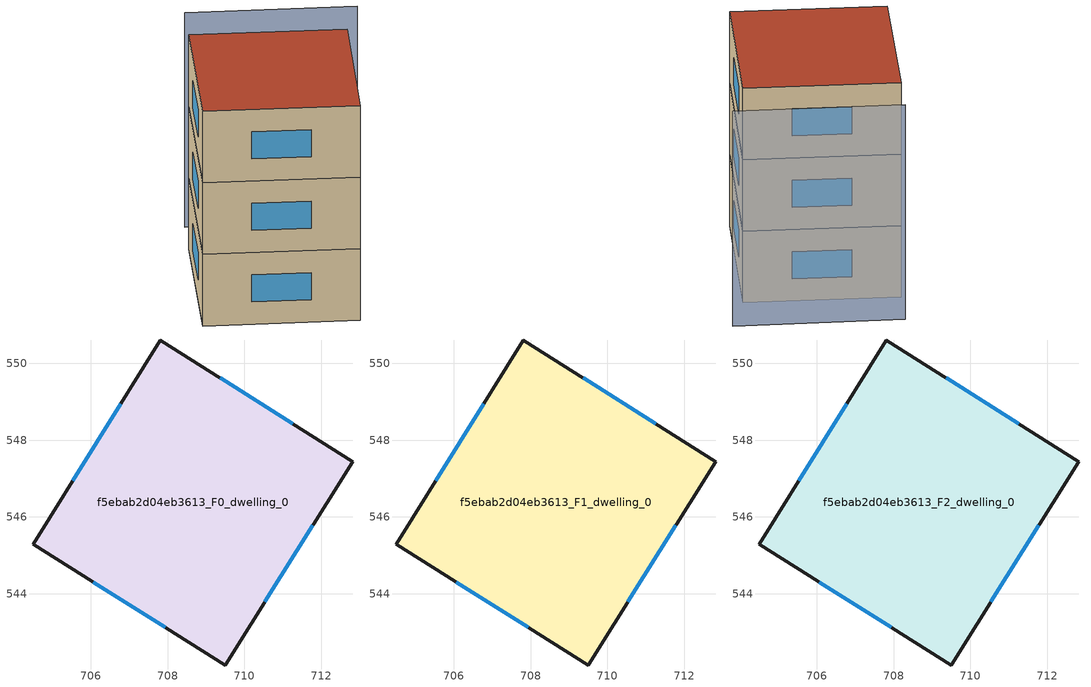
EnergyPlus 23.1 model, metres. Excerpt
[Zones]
f5ebab2d04eb3613_F0_dwelling_0
 floor ground (EU_floor_Construction): 712.82,547.43 709.5,542.14 704.5,545.28 707.81,550.61 z0
 wall outside (EU_wall_Construction): 709.5,542.14 712.82,547.43 707.81,550.61 704.5,545.28 709.5,542.14 z0:3
 window (EU_Window_Construction): 710.53,543.79 711.79,545.79 / 706.06,544.31 707.94,543.12 / 706.78,548.95 705.53,546.94 / 711.26,548.42 709.37,549.62 z0.93:2.07
f5ebab2d04eb3613_F1_dwelling_0
 floor to f5ebab2d04eb3613_F0_dwelling_0 (EU_floor_Construction): 712.82,547.43 709.5,542.14 704.5,545.28 707.81,550.61 z3
 wall outside (EU_wall_Construction): 709.5,542.14 712.82,547.43 707.81,550.61 704.5,545.28 709.5,542.14 z3:6
 window (EU_Window_Construction): 710.53,543.79 711.79,545.79 / 706.06,544.31 707.94,543.12 / 706.78,548.95 705.53,546.94 / 711.26,548.42 709.37,549.62 z3.93:5.07
f5ebab2d04eb3613_F2_dwelling_0
 floor to f5ebab2d04eb3613_F1_dwelling_0 (EU_floor_Construction): 712.82,547.43 709.5,542.14 704.5,545.28 707.81,550.61 z6
 wall outside (EU_wall_Construction): 709.5,542.14 712.82,547.43 707.81,550.61 704.5,545.28 709.5,542.14 z6:9
 window (EU_Window_Construction): 710.53,543.79 711.79,545.79 / 706.06,544.31 707.94,543.12 / 706.78,548.95 705.53,546.94 / 711.26,548.42 709.37,549.62 z6.93:8.07
 roof outside (EU_roof_Construction): 709.5,542.14 712.82,547.43 707.81,550.61 704.5,545.28 z9
shading: 714.24,548.72 708.75,552.13 z0:9
[Building]
EU S2 Campaign: North Axis=0; Terrain=City; Solar Distribution=FullExterior
[Site:Location]
Montreal-Trudeau.Intl.AP: Latitude=45.4667; Longitude=-73.75; Time Zone=-5; Elevation=36
[SizingPeriod:WeatherFileDays]
AnnualSizingPeriod: Begin Month=1; Begin Day of Month=1; End Month=12; End Day of Month=31; Day of Week for Start Day=Monday; Use Weather File Daylight Saving Period=No; Use Weather File Rain and Snow Indicators=No
[MATERIAL]
EU_InternalMass_Material: Roughness=MediumRough; Thickness=0.1; Conductivity=1; Density=1800; Specific Heat=900; Thermal Absorptance=0.9; Solar Absorptance=0.7; Visible Absorptance=0.7
[MATERIAL:NOMASS] Roughness=MediumRough; Thermal Absorptance=0.9; Solar Absorptance=0.7; Visible Absorptance=0.7
Name | Thermal Resistance
EU_wall_NoMass; EU_floor_NoMass | 1.51479
EU_roof_NoMass | 2.84114
[WINDOWMATERIAL:SIMPLEGLAZINGSYSTEM]
EU_Window_SimpleGlazing: UFactor=3.53504; Solar Heat Gain Coefficient=0.8; Visible Transmittance=0.8
[CONSTRUCTION]
EU_wall_Construction: EU_wall_NoMass
EU_roof_Construction: EU_roof_NoMass
EU_floor_Construction: EU_floor_NoMass
EU_Window_Construction: EU_Window_SimpleGlazing
EU_InternalMass_Construction: EU_InternalMass_Material
[ZONE] Type=1; Multiplier=1; Ceiling Height=autocalculate; Floor Area=autocalculate; Part of Total Floor Area=Yes
Name | Volume
f5ebab2d04eb3613_F0_dwelling_0 | 111.119
f5ebab2d04eb3613_F1_dwelling_0; f5ebab2d04eb3613_F2_dwelling_0 | 111.12
[INTERNALMASS] Construction=EU_InternalMass_Construction; Surface Area=37.0398
Name | Zone or ZoneList
f5ebab2d04eb3613_F0_dwelling_0_EU_InternalMass | f5ebab2d04eb3613_F0_dwelling_0
f5ebab2d04eb3613_F1_dwelling_0_EU_InternalMass | f5ebab2d04eb3613_F1_dwelling_0
f5ebab2d04eb3613_F2_dwelling_0_EU_InternalMass | f5ebab2d04eb3613_F2_dwelling_0
[OTHEREQUIPMENT] Fuel Type=Electricity; Design Level Calculation Method=Watts/Area; Power per Zone Floor Area=1; Fraction Latent=0; Fraction Radiant=0; Fraction Lost=0; Carbon Dioxide Generation Rate=0; EndUse Subcategory=EU_Step8_InternalGains
Name | Zone or ZoneList or Space or SpaceList | Schedule
EU_Step8_InternalGain_f5ebab2d04eb3613_F0_dwelling_0_f000 | f5ebab2d04eb3613_F0_dwelling_0 | EU_Step8_GainSchedule_f5ebab2d04eb3613_F0_dwelling_0_f000
EU_Step8_InternalGain_f5ebab2d04eb3613_F1_dwelling_0_f000 | f5ebab2d04eb3613_F1_dwelling_0 | EU_Step8_GainSchedule_f5ebab2d04eb3613_F1_dwelling_0_f000
EU_Step8_InternalGain_f5ebab2d04eb3613_F2_dwelling_0_f000 | f5ebab2d04eb3613_F2_dwelling_0 | EU_Step8_GainSchedule_f5ebab2d04eb3613_F2_dwelling_0_f000
[ZONEVENTILATION:DESIGNFLOWRATE] Schedule=EU_AlwaysOn; Design Flow Rate Calculation Method=AirChanges/Hour; Air Changes per Hour=0.775154; Ventilation Type=Natural; Fan Pressure Rise=0; Fan Total Efficiency=1; Constant Term Coefficient=1; Temperature Term Coefficient=0; Velocity Term Coefficient=0; Velocity Squared Term Coefficient=0; Minimum Indoor Temperature=-100; Maximum Indoor Temperature=100; Delta Temperature=-100; Minimum Outdoor Temperature=-100; Maximum Outdoor Temperature=100; Maximum Wind Speed=40
Name | Zone or ZoneList or Space or SpaceList
EU_ConstantAir_f5ebab2d04eb3613_F0_dwelling_0 | f5ebab2d04eb3613_F0_dwelling_0
EU_ConstantAir_f5ebab2d04eb3613_F1_dwelling_0 | f5ebab2d04eb3613_F1_dwelling_0
EU_ConstantAir_f5ebab2d04eb3613_F2_dwelling_0 | f5ebab2d04eb3613_F2_dwelling_0
[HVACTEMPLATE:THERMOSTAT] Constant Heating Setpoint=20; Constant Cooling Setpoint=50
EU_HeatOnly_f5ebab2d04eb3613_F0_dwelling_0; EU_HeatOnly_f5ebab2d04eb3613_F1_dwelling_0; EU_HeatOnly_f5ebab2d04eb3613_F2_dwelling_0
[HVACTEMPLATE:ZONE:IDEALLOADSAIRSYSTEM] System Availability Schedule=EU_AlwaysOn; Maximum Heating Supply Air Temperature=50; Minimum Cooling Supply Air Temperature=13; Maximum Heating Supply Air Humidity Ratio=0.0156; Minimum Cooling Supply Air Humidity Ratio=0.0077; Heating Limit=NoLimit; Cooling Limit=NoLimit; Heating Availability Schedule=EU_AlwaysOn; Cooling Availability Schedule=EU_CoolingOff; Dehumidification Control Type=ConstantSensibleHeatRatio; Cooling Sensible Heat Ratio=0.7; Dehumidification Setpoint=60; Humidification Control Type=None; Humidification Setpoint=30; Outdoor Air Method=None; Outdoor Air Flow Rate per Person=0.00944; Outdoor Air Flow Rate per Zone Floor Area=0; Outdoor Air Flow Rate per Zone=0; Demand Controlled Ventilation Type=None; Outdoor Air Economizer Type=NoEconomizer; Heat Recovery Type=None; Sensible Heat Recovery Effectiveness=0.7; Latent Heat Recovery Effectiveness=0.65
Name | Template Thermostat
f5ebab2d04eb3613_F0_dwelling_0 | EU_HeatOnly_f5ebab2d04eb3613_F0_dwelling_0
f5ebab2d04eb3613_F1_dwelling_0 | EU_HeatOnly_f5ebab2d04eb3613_F1_dwelling_0
f5ebab2d04eb3613_F2_dwelling_0 | EU_HeatOnly_f5ebab2d04eb3613_F2_dwelling_0
[SIZING:ZONE] Zone Cooling Design Supply Air Temperature Input Method=SupplyAirTemperature; Zone Cooling Design Supply Air Temperature=13; Zone Heating Design Supply Air Temperature Input Method=SupplyAirTemperature; Zone Heating Design Supply Air Temperature=50; Zone Cooling Design Supply Air Humidity Ratio=0.008; Zone Heating Design Supply Air Humidity Ratio=0.008; Cooling Design Air Flow Method=DesignDay; Cooling Design Air Flow Rate=0; Cooling Minimum Air Flow per Zone Floor Area=0.000762; Cooling Minimum Air Flow=0; Cooling Minimum Air Flow Fraction=0.2; Heating Design Air Flow Method=DesignDay; Heating Design Air Flow Rate=0; Heating Maximum Air Flow per Zone Floor Area=0.002032; Heating Maximum Air Flow=0.141576; Heating Maximum Air Flow Fraction=0.3; Account for Dedicated Outdoor Air System=No; Dedicated Outdoor Air System Control Strategy=NeutralSupplyAir; Dedicated Outdoor Air Low Setpoint Temperature for Design=autosize; Dedicated Outdoor Air High Setpoint Temperature for Design=autosize; Zone Load Sizing Method=Sensible Load Only No Latent Load; Zone Latent Cooling Design Supply Air Humidity Ratio Input Method=HumidityRatioDifference; Zone Cooling Design Supply Air Humidity Ratio Difference=0.005; Zone Latent Heating Design Supply Air Humidity Ratio Input Method=HumidityRatioDifference; Zone Humidification Design Supply Air Humidity Ratio Difference=0.005
f5ebab2d04eb3613_F0_dwelling_0; f5ebab2d04eb3613_F1_dwelling_0; f5ebab2d04eb3613_F2_dwelling_0
[SCHEDULE:CONSTANT]
Name | Hourly Value
EU_AlwaysOn | 1
EU_CoolingOff | 0
[SCHEDULE:FILE] Column Number=1; Rows to Skip at Top=0; Number of Hours of Data=8760; Column Separator=Comma; Interpolate to Timestep=No; Minutes per Item=60; Adjust Schedule for Daylight Savings=Yes
Name | File
EU_Step8_GainSchedule_f5ebab2d04eb3613_F0_dwelling_0_f000 | ../../schedules/f5ebab2d04eb3613/f5ebab2d04eb3613_F0_dwelling_0_f000_gain.csv
EU_Step8_GainSchedule_f5ebab2d04eb3613_F1_dwelling_0_f000 | ../../schedules/f5ebab2d04eb3613/f5ebab2d04eb3613_F1_dwelling_0_f000_gain.csv
EU_Step8_GainSchedule_f5ebab2d04eb3613_F2_dwelling_0_f000 | ../../schedules/f5ebab2d04eb3613/f5ebab2d04eb3613_F2_dwelling_0_f000_gain.csv
